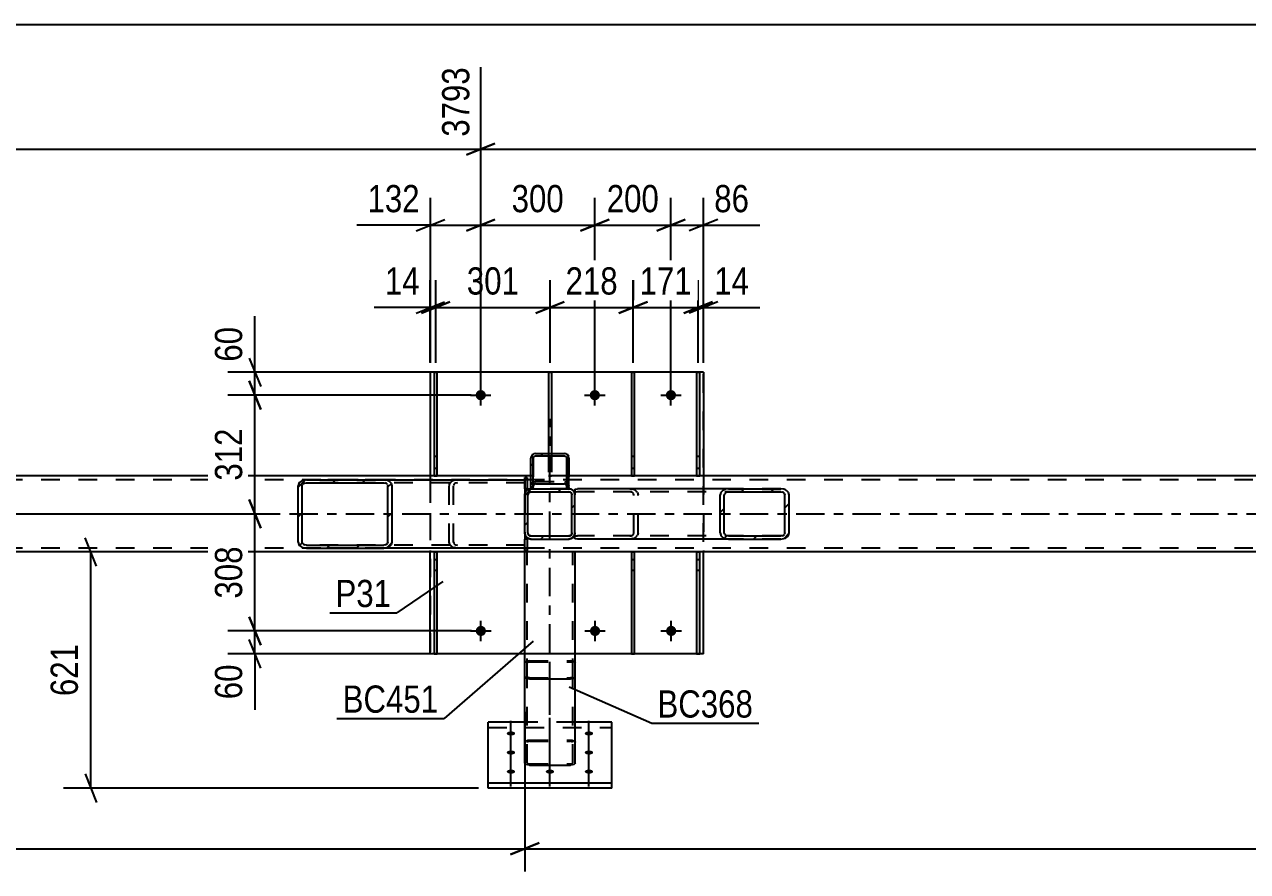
# Model space of a CAD drawing. Header units: millimetres. Extents: x -174 to 1015, y -641 to 200.
# Drawn here: x 5.5 to 134.1, y -293.2 to -204.1 of the extents above; entities that cross this region are included whole.
import ezdxf

# ---------------------------------------------------------------- set-up
doc = ezdxf.new("R2010")
doc.units = ezdxf.units.MM
doc.linetypes.add('DXK_LINE_DOT2', pattern=[3.9198, 1.9599, -1.9599])
doc.linetypes.add('DXK_LINE_DOT3', pattern=[5.9187, 2.979, -0.9799, 0.9799, -0.9799])
doc.styles.add('Arial Narrow', font='ARIALN.TTF', dxfattribs={"height": 0.2})

# ---------------------------------------------------------------- blocks, each defined once
blk = doc.blocks.new('Part-814735029-2628 - 2428')
at = {"color": 7, "linetype": 'DXK_LINE_DOT2'}
for p, q in [((58.15, -271.17), (58.11, -271.23)), ((58.11, -272.74), (58.11, -271.23)), ((58.25, -271.11), (58.15, -271.17)), ((58.41, -271.08), (58.25, -271.11)), ((58.35, -271.23), (58.37, -271.2)), ((58.35, -281.76), (58.35, -271.23)), ((58.37, -271.2), (58.42, -271.17)), ((58.59, -271.06), (58.41, -271.08)), ((58.42, -271.17), (58.5, -271.15)), ((58.5, -271.15), (58.59, -271.15)), ((58.59, -271.06), (62.91, -271.06)), ((58.59, -271.15), (62.91, -271.15)), ((63.09, -271.08), (62.91, -271.06)), ((62.91, -271.15), (63, -271.15)), ((63, -271.15), (63.08, -271.17)), ((63.08, -271.17), (63.13, -271.2)), ((63.25, -271.11), (63.09, -271.08)), ((63.13, -271.2), (63.15, -271.23)), ((63.15, -281.76), (63.15, -271.23)), ((63.35, -271.17), (63.25, -271.11)), ((63.39, -271.23), (63.35, -271.17)), ((63.39, -272.75), (63.39, -271.23)), ((58.11, -272.74), (58.11, -272.75)), ((58.11, -272.75), (58.11, -272.74)), ((58.11, -272.74), (58.15, -272.81)), ((58.15, -272.81), (58.25, -272.86)), ((58.25, -272.86), (58.41, -272.9)), ((58.37, -272.78), (58.35, -272.74)), ((58.42, -272.8), (58.37, -272.78)), ((58.41, -272.9), (58.59, -272.91)), ((58.5, -272.82), (58.42, -272.8)), ((58.59, -272.83), (58.5, -272.82)), ((58.59, -272.83), (62.91, -272.83)), ((58.59, -272.91), (62.91, -272.91)), ((63, -272.82), (62.91, -272.83)), ((62.91, -272.91), (63.09, -272.9)), ((63.08, -272.8), (63, -272.82)), ((63.08, -272.8), (63.09, -272.8)), ((63.09, -272.8), (63.13, -272.78)), ((63.09, -272.9), (63.25, -272.86)), ((63.13, -272.78), (63.15, -272.74)), ((63.25, -272.86), (63.35, -272.81)), ((63.35, -272.81), (63.39, -272.74)), ((58.11, -279.62), (58.15, -279.53)), ((58.15, -279.53), (58.25, -279.45)), ((58.25, -279.45), (58.41, -279.4)), ((58.37, -279.57), (58.35, -279.62)), ((58.42, -279.53), (58.37, -279.57)), ((58.41, -279.4), (58.59, -279.38)), ((58.5, -279.51), (58.42, -279.53)), ((58.59, -279.5), (58.5, -279.51)), ((58.59, -279.38), (62.91, -279.38)), ((58.59, -279.5), (62.91, -279.5)), ((62.91, -279.38), (63.09, -279.4)), ((63, -279.51), (62.91, -279.5)), ((63.08, -279.53), (63, -279.51)), ((63.08, -279.53), (63.09, -279.54)), ((63.09, -279.4), (63.25, -279.45)), ((63.09, -279.54), (63.13, -279.57)), ((63.15, -279.62), (63.13, -279.57)), ((63.25, -279.45), (63.35, -279.53)), ((63.35, -279.53), (63.39, -279.62)), ((58.35, -281.76), (58.37, -281.81)), ((58.37, -281.81), (58.42, -281.84)), ((58.42, -281.84), (58.5, -281.87)), ((58.5, -281.87), (58.59, -281.88)), ((58.59, -281.88), (62.91, -281.88)), ((62.91, -281.88), (63, -281.87)), ((63, -281.87), (63.08, -281.84)), ((63.08, -281.84), (63.13, -281.81)), ((63.13, -281.81), (63.15, -281.76))]:
    blk.add_line(p, q, dxfattribs=at)
at = {"color": 7, "linetype": 'DXK_LINE_DOT3'}
blk.add_line((60.75, -280.69), (60.75, -271.99), dxfattribs=at)
at = {"color": 2, "linetype": 'Continuous'}
for p, q in [((58.11, -281.76), (58.11, -272.75)), ((63.39, -281.76), (63.39, -272.75)), ((58.15, -281.85), (58.11, -281.76)), ((58.25, -281.93), (58.15, -281.85)), ((58.41, -281.98), (58.25, -281.93)), ((58.59, -282), (58.41, -281.98)), ((58.59, -282), (62.91, -282)), ((63.09, -281.98), (62.91, -282)), ((63.25, -281.93), (63.09, -281.98)), ((63.35, -281.85), (63.25, -281.93)), ((63.39, -281.76), (63.35, -281.85))]:
    blk.add_line(p, q, dxfattribs=at)
blk = doc.blocks.new('Part-814735029-2473 - 2428')
at = {"linetype": 'Continuous'}
h = blk.add_hatch(dxfattribs=at)
h.set_pattern_fill('', scale=0.7, style=0, pattern_type=0)
h.set_pattern_definition([(45, (62.9862, -258.1836), (-1.57154, 1.57154), [])])
h.paths.add_polyline_path([(62.74, -258.23), (62.99, -258.18), (63.19, -258.04), (63.33, -257.84), (63.38, -257.59), (63.38, -253.59), (63.33, -253.35), (63.19, -253.14), (62.99, -253), (62.74, -252.95), (58.74, -252.95), (58.5, -253), (58.29, -253.14), (58.15, -253.35), (58.1, -253.59), (58.1, -257.59), (58.15, -257.84), (58.29, -258.04), (58.5, -258.18), (58.74, -258.23)])
h.paths.add_polyline_path([(58.62, -257.89), (58.52, -257.82), (58.45, -257.71), (58.42, -257.59), (58.42, -253.59), (58.45, -253.47), (58.52, -253.37), (58.62, -253.3), (58.74, -253.27), (62.74, -253.27), (62.86, -253.3), (62.97, -253.37), (63.04, -253.47), (63.06, -253.59), (63.06, -257.59), (63.04, -257.71), (62.97, -257.82), (62.86, -257.89), (62.74, -257.91), (58.74, -257.91)])
at = {"color": 7, "linetype": 'DXK_LINE_DOT2'}
for p, q in [((58.5, -253), (58.74, -252.95)), ((58.74, -253.27), (58.62, -253.3)), ((62.74, -252.95), (58.74, -252.95)), ((58.74, -253.27), (62.74, -253.27)), ((62.74, -252.95), (62.99, -253)), ((62.86, -253.3), (62.74, -253.27)), ((58.1, -253.59), (58.15, -253.35)), ((58.1, -257.59), (58.1, -253.59)), ((58.45, -253.47), (58.42, -253.59)), ((58.42, -257.59), (58.42, -253.59)), ((63.06, -253.59), (63.04, -253.47)), ((63.06, -257.59), (63.06, -253.59)), ((63.33, -253.35), (63.38, -253.59)), ((63.38, -257.59), (63.38, -253.59)), ((58.15, -257.84), (58.1, -257.59)), ((58.42, -257.59), (58.45, -257.71)), ((58.74, -258.23), (58.5, -258.18)), ((58.62, -257.89), (58.74, -257.91)), ((58.74, -257.91), (62.74, -257.91)), ((58.74, -258.23), (62.74, -258.23)), ((62.74, -257.91), (62.86, -257.89)), ((62.99, -258.18), (62.74, -258.23)), ((63.04, -257.71), (63.06, -257.59)), ((63.38, -257.59), (63.33, -257.84))]:
    blk.add_line(p, q, dxfattribs=at)
at = {"color": 2, "linetype": 'Continuous'}
for p, q in [((58.74, -252.95), (58.5, -253)), ((58.62, -253.3), (58.74, -253.27)), ((58.74, -252.95), (62.74, -252.95)), ((58.74, -253.27), (62.74, -253.27)), ((62.99, -253), (62.74, -252.95)), ((62.74, -253.27), (62.86, -253.3)), ((58.15, -253.35), (58.1, -253.59)), ((58.1, -257.59), (58.1, -253.59)), ((58.42, -253.59), (58.45, -253.47)), ((58.42, -257.59), (58.42, -253.59)), ((63.04, -253.47), (63.06, -253.59)), ((63.06, -257.59), (63.06, -253.59)), ((63.38, -253.59), (63.33, -253.35)), ((63.38, -257.59), (63.38, -253.59)), ((58.1, -257.59), (58.15, -257.84)), ((58.45, -257.71), (58.42, -257.59)), ((58.5, -258.18), (58.74, -258.23)), ((58.74, -257.91), (58.62, -257.89)), ((58.74, -257.91), (62.74, -257.91)), ((58.74, -258.23), (62.74, -258.23)), ((62.86, -257.89), (62.74, -257.91)), ((62.74, -258.23), (62.99, -258.18)), ((63.06, -257.59), (63.04, -257.71)), ((63.33, -257.84), (63.38, -257.59))]:
    blk.add_line(p, q, dxfattribs=at)
at = {"color": 7, "linetype": 'DXK_LINE_DOT2'}
for centre, radius, start, end in [((58.74, -253.59), 0.64, 112.5, 157.5), ((58.74, -253.59), 0.32, 112.5, 157.5), ((62.74, -253.59), 0.32, 22.5, 67.5), ((62.74, -253.59), 0.64, 22.5, 67.5), ((58.74, -257.59), 0.64, 202.5, 247.5), ((58.74, -257.59), 0.32, 202.5, 247.5), ((62.74, -257.59), 0.32, 292.5, 337.5), ((62.74, -257.59), 0.64, 292.5, 337.5)]:
    blk.add_arc(centre, radius, start, end, dxfattribs=at)
at = {"color": 2, "linetype": 'Continuous'}
for centre, radius, start, end in [((58.74, -253.59), 0.64, 112.5, 157.5), ((58.74, -253.59), 0.32, 112.5, 157.5), ((62.74, -253.59), 0.32, 22.5, 67.5), ((62.74, -253.59), 0.64, 22.5, 67.5), ((58.74, -257.59), 0.64, 202.5, 247.5), ((58.74, -257.59), 0.32, 202.5, 247.5), ((62.74, -257.59), 0.32, 292.5, 337.5), ((62.74, -257.59), 0.64, 292.5, 337.5)]:
    blk.add_arc(centre, radius, start, end, dxfattribs=at)
blk = doc.blocks.new('Part-814735029-2652 - 2428')
at = {"color": 2, "linetype": 'Continuous'}
for p, q in [((76.17, -240.7), (76.17, -251.59)), ((76.49, -240.7), (76.17, -240.7)), ((76.49, -251.59), (76.49, -240.7)), ((76.17, -249.5), (76.49, -249.5))]:
    blk.add_line(p, q, dxfattribs=at)
at = {"color": 7, "linetype": 'DXK_LINE_DOT2'}
for p, q in [((76.17, -240.7), (76.49, -240.7)), ((76.17, -250.79), (76.49, -250.79)), ((76.49, -251.59), (76.17, -251.59)), ((76.17, -251.59), (76.49, -251.59))]:
    blk.add_line(p, q, dxfattribs=at)
blk = doc.blocks.new('Part-814735029-2477 - 2428')
at = {"linetype": 'Continuous'}
h = blk.add_hatch(dxfattribs=at)
h.set_pattern_fill('', scale=0.7, style=0, pattern_type=0)
h.set_pattern_definition([(45, (85.3513, -258.1836), (-1.57154, 1.57154), [])])
h.paths.add_polyline_path([(85.02, -258.23), (85.35, -258.18), (85.64, -258.04), (85.83, -257.84), (85.89, -257.59), (85.89, -253.59), (85.83, -253.35), (85.64, -253.14), (85.35, -253), (85.02, -252.95), (79.52, -252.95), (79.19, -253), (78.9, -253.14), (78.71, -253.35), (78.65, -253.59), (78.65, -257.59), (78.71, -257.84), (78.9, -258.04), (79.19, -258.18), (79.52, -258.23)])
h.paths.add_polyline_path([(79.36, -257.89), (79.21, -257.82), (79.12, -257.71), (79.08, -257.59), (79.08, -253.59), (79.12, -253.47), (79.21, -253.37), (79.36, -253.3), (79.52, -253.27), (85.02, -253.27), (85.18, -253.3), (85.33, -253.37), (85.42, -253.47), (85.45, -253.59), (85.45, -257.59), (85.42, -257.71), (85.33, -257.82), (85.18, -257.89), (85.02, -257.91), (79.52, -257.91)])
at = {"color": 2, "linetype": 'Continuous'}
for p, q in [((63.38, -252.99), (63.64, -252.95)), ((63.38, -252.99), (63.38, -253.59)), ((79.52, -252.95), (63.64, -252.95)), ((79.52, -252.95), (79.19, -253)), ((79.36, -253.3), (79.52, -253.27)), ((79.52, -252.95), (85.02, -252.95)), ((79.52, -253.27), (85.02, -253.27)), ((85.35, -253), (85.02, -252.95)), ((85.02, -253.27), (85.18, -253.3)), ((78.71, -253.35), (78.65, -253.59)), ((78.65, -257.59), (78.65, -253.59)), ((79.08, -253.59), (79.12, -253.47)), ((79.08, -257.59), (79.08, -253.59)), ((85.42, -253.47), (85.45, -253.59)), ((85.45, -257.59), (85.45, -253.59)), ((85.89, -253.59), (85.83, -253.35)), ((85.89, -257.59), (85.89, -253.59)), ((63.38, -258.18), (63.38, -257.59)), ((63.38, -258.2), (63.38, -258.18)), ((63.64, -258.23), (63.38, -258.2)), ((79.52, -258.23), (63.64, -258.23)), ((78.65, -257.59), (78.71, -257.84)), ((79.12, -257.71), (79.08, -257.59)), ((79.19, -258.18), (79.52, -258.23)), ((79.52, -257.91), (79.36, -257.89)), ((79.52, -257.91), (85.02, -257.91)), ((79.52, -258.23), (85.02, -258.23)), ((85.18, -257.89), (85.02, -257.91)), ((85.02, -258.23), (85.35, -258.18)), ((85.45, -257.59), (85.42, -257.71)), ((85.83, -257.84), (85.89, -257.59))]:
    blk.add_line(p, q, dxfattribs=at)
at = {"color": 7, "linetype": 'DXK_LINE_DOT2'}
for p, q in [((63.38, -252.99), (63.38, -253.34)), ((63.47, -253.3), (63.38, -253.34)), ((63.64, -253.27), (63.47, -253.3)), ((85.02, -253.27), (63.64, -253.27)), ((69.13, -252.95), (69.47, -253)), ((69.3, -253.3), (69.13, -253.27)), ((85.02, -252.95), (79.52, -252.95)), ((63.38, -258.04), (63.38, -253.59)), ((69.57, -253.59), (69.54, -253.47)), ((69.57, -257.59), (69.57, -253.59)), ((69.94, -253.35), (70.01, -253.59)), ((70.01, -257.59), (70.01, -253.59)), ((63.38, -257.84), (63.47, -257.89)), ((63.47, -257.89), (63.64, -257.91)), ((85.02, -257.91), (63.64, -257.91)), ((69.13, -257.91), (69.3, -257.89)), ((69.47, -258.18), (69.13, -258.23)), ((69.54, -257.71), (69.57, -257.59)), ((70.01, -257.59), (69.94, -257.84)), ((85.02, -258.23), (79.52, -258.23))]:
    blk.add_line(p, q, dxfattribs=at)
for centre, radius, start, end in [((69.2, -253.68), 0.401, 32.4105, 75.4453), ((69.26, -253.78), 0.802, 32.4105, 75.4453), ((69.2, -257.5), 0.401, 284.5547, 327.5895), ((69.26, -257.41), 0.802, 284.5547, 327.5895)]:
    blk.add_arc(centre, radius, start, end, dxfattribs=at)
at = {"color": 2, "linetype": 'Continuous'}
for centre, radius, start, end in [((79.39, -253.78), 0.802, 104.5547, 147.5895), ((79.46, -253.68), 0.401, 104.5547, 147.5895), ((85.08, -253.68), 0.401, 32.4105, 75.4453), ((85.15, -253.78), 0.802, 32.4105, 75.4453), ((79.39, -257.41), 0.802, 212.4105, 255.4453), ((79.46, -257.5), 0.401, 212.4105, 255.4453), ((85.08, -257.5), 0.401, 284.5547, 327.5895), ((85.15, -257.41), 0.802, 284.5547, 327.5895)]:
    blk.add_arc(centre, radius, start, end, dxfattribs=at)
blk = doc.blocks.new('Bolt-814735029-2481 - 2428')
at = {"linetype": 'Continuous'}
for points in [[(56.65, -278.9), (56.56, -278.89), (56.47, -278.88), (56.39, -278.86), (56.32, -278.83), (56.27, -278.79), (56.23, -278.75), (56.21, -278.7), (56.21, -278.66), (56.23, -278.61), (56.27, -278.57), (56.32, -278.54), (56.39, -278.51), (56.47, -278.48), (56.56, -278.47), (56.65, -278.47), (56.74, -278.47), (56.83, -278.48), (56.91, -278.51), (56.98, -278.54), (57.03, -278.57), (57.07, -278.61), (57.09, -278.66), (57.09, -278.7), (57.07, -278.75), (57.03, -278.79), (56.98, -278.83), (56.91, -278.86), (56.83, -278.88), (56.74, -278.89)], [(64.85, -278.9), (64.76, -278.89), (64.67, -278.88), (64.59, -278.86), (64.52, -278.83), (64.47, -278.79), (64.43, -278.75), (64.41, -278.7), (64.41, -278.66), (64.43, -278.61), (64.47, -278.57), (64.52, -278.54), (64.59, -278.51), (64.67, -278.48), (64.76, -278.47), (64.85, -278.47), (64.94, -278.47), (65.03, -278.48), (65.11, -278.51), (65.18, -278.54), (65.23, -278.57), (65.27, -278.61), (65.29, -278.66), (65.29, -278.7), (65.27, -278.75), (65.23, -278.79), (65.18, -278.83), (65.11, -278.86), (65.03, -278.88), (64.94, -278.89)], [(56.65, -280.9), (56.56, -280.9), (56.47, -280.89), (56.39, -280.86), (56.32, -280.83), (56.27, -280.8), (56.23, -280.76), (56.21, -280.71), (56.21, -280.67), (56.23, -280.62), (56.27, -280.58), (56.32, -280.54), (56.39, -280.51), (56.47, -280.49), (56.56, -280.48), (56.65, -280.47), (56.74, -280.48), (56.83, -280.49), (56.91, -280.51), (56.98, -280.54), (57.03, -280.58), (57.07, -280.62), (57.09, -280.67), (57.09, -280.71), (57.07, -280.76), (57.03, -280.8), (56.98, -280.83), (56.91, -280.86), (56.83, -280.89), (56.74, -280.9)], [(64.85, -280.9), (64.76, -280.9), (64.67, -280.89), (64.59, -280.86), (64.52, -280.83), (64.47, -280.8), (64.43, -280.76), (64.41, -280.71), (64.41, -280.67), (64.43, -280.62), (64.47, -280.58), (64.52, -280.54), (64.59, -280.51), (64.67, -280.49), (64.76, -280.48), (64.85, -280.47), (64.94, -280.48), (65.03, -280.49), (65.11, -280.51), (65.18, -280.54), (65.23, -280.58), (65.27, -280.62), (65.29, -280.67), (65.29, -280.71), (65.27, -280.76), (65.23, -280.8), (65.18, -280.83), (65.11, -280.86), (65.03, -280.89), (64.94, -280.9)], [(56.65, -282.91), (56.56, -282.91), (56.47, -282.89), (56.39, -282.87), (56.32, -282.84), (56.27, -282.8), (56.23, -282.76), (56.21, -282.72), (56.21, -282.67), (56.23, -282.63), (56.27, -282.59), (56.32, -282.55), (56.39, -282.52), (56.47, -282.5), (56.56, -282.49), (56.65, -282.48), (56.74, -282.49), (56.83, -282.5), (56.91, -282.52), (56.98, -282.55), (57.03, -282.59), (57.07, -282.63), (57.09, -282.67), (57.09, -282.72), (57.07, -282.76), (57.03, -282.8), (56.98, -282.84), (56.91, -282.87), (56.83, -282.89), (56.74, -282.91)], [(60.75, -282.91), (60.66, -282.91), (60.57, -282.89), (60.49, -282.87), (60.42, -282.84), (60.37, -282.8), (60.33, -282.76), (60.31, -282.72), (60.31, -282.67), (60.33, -282.63), (60.37, -282.59), (60.42, -282.55), (60.49, -282.52), (60.57, -282.5), (60.66, -282.49), (60.75, -282.48), (60.84, -282.49), (60.93, -282.5), (61.01, -282.52), (61.08, -282.55), (61.13, -282.59), (61.17, -282.63), (61.19, -282.67), (61.19, -282.72), (61.17, -282.76), (61.13, -282.8), (61.08, -282.84), (61.01, -282.87), (60.93, -282.89), (60.84, -282.91)], [(64.85, -282.91), (64.76, -282.91), (64.67, -282.89), (64.59, -282.87), (64.52, -282.84), (64.47, -282.8), (64.43, -282.76), (64.41, -282.72), (64.41, -282.67), (64.43, -282.63), (64.47, -282.59), (64.52, -282.55), (64.59, -282.52), (64.67, -282.5), (64.76, -282.49), (64.85, -282.48), (64.94, -282.49), (65.03, -282.5), (65.11, -282.52), (65.18, -282.55), (65.23, -282.59), (65.27, -282.63), (65.29, -282.67), (65.29, -282.72), (65.27, -282.76), (65.23, -282.8), (65.18, -282.84), (65.11, -282.87), (65.03, -282.89), (64.94, -282.91)]]:
    blk.add_hatch(color=1, dxfattribs=at).paths.add_polyline_path(points)
at = {"color": 1, "linetype": 'Continuous'}
for p, q in [((56.65, -280.25), (56.65, -277.36)), ((64.85, -280.25), (64.85, -277.36)), ((56.65, -282.26), (56.65, -279.36)), ((64.85, -282.26), (64.85, -279.36)), ((56.65, -284.27), (56.65, -281.37)), ((60.75, -284.27), (60.75, -281.37)), ((64.85, -284.27), (64.85, -281.37))]:
    blk.add_line(p, q, dxfattribs=at)
at = {"color": 1, "linetype": 'DXK_LINE_DOT2'}
blk.add_line((60.75, -280.25), (60.75, -277.36), dxfattribs=at)
blk = doc.blocks.new('Part-814735029-2482 - 2428')
at = {"color": 2, "linetype": 'Continuous'}
for p, q in [((58.1, -259.43), (58.1, -258.23)), ((58.34, -258.23), (58.1, -258.23)), ((58.34, -258.23), (58.34, -259.43)), ((58.34, -259.43), (58.1, -259.43))]:
    blk.add_line(p, q, dxfattribs=at)
blk = doc.blocks.new('Part-814735029-2483 - 2428')
at = {"color": 2, "linetype": 'Continuous'}
for p, q in [((58.1, -252.95), (58.1, -251.75)), ((58.1, -251.75), (58.34, -251.75)), ((58.34, -251.75), (58.34, -252.95)), ((58.34, -252.95), (58.1, -252.95))]:
    blk.add_line(p, q, dxfattribs=at)
blk = doc.blocks.new('Bolt-814735029-2488 - 2428')
at = {"linetype": 'Continuous'}
for points in [[(53.49, -267.36, -1), (53.49, -268.44, -1)], [(65.49, -267.36, -1), (65.49, -268.44, -1)], [(73.49, -267.36, -1), (73.49, -268.44, -1)]]:
    blk.add_hatch(color=1, dxfattribs=at).paths.add_polyline_path(points)
at = {"color": 1, "linetype": 'Continuous'}
for p, q in [((53.49, -268.98), (53.49, -266.82)), ((65.49, -268.98), (65.49, -266.82)), ((73.49, -268.98), (73.49, -266.82)), ((52.41, -267.9), (54.57, -267.9)), ((64.41, -267.9), (66.57, -267.9)), ((72.41, -267.9), (74.57, -267.9))]:
    blk.add_line(p, q, dxfattribs=at)
blk = doc.blocks.new('Bolt-814735029-2489 - 2428')
at = {"linetype": 'Continuous'}
for points in [[(53.47, -242.56, -1), (53.47, -243.64, -1)], [(65.47, -242.56, -1), (65.47, -243.64, -1)], [(73.47, -242.56, -1), (73.47, -243.64, -1)]]:
    blk.add_hatch(color=1, dxfattribs=at).paths.add_polyline_path(points)
at = {"color": 1, "linetype": 'Continuous'}
for p, q in [((53.47, -244.18), (53.47, -242.02)), ((65.47, -244.18), (65.47, -242.02)), ((73.47, -244.18), (73.47, -242.02)), ((52.39, -243.1), (54.55, -243.1)), ((64.39, -243.1), (66.55, -243.1)), ((72.39, -243.1), (74.55, -243.1))]:
    blk.add_line(p, q, dxfattribs=at)
blk = doc.blocks.new('Part-814735029-2657 - 2428')
at = {"color": 2, "linetype": 'Continuous'}
for p, q in [((48.58, -240.7), (48.58, -251.59)), ((48.9, -240.7), (48.58, -240.7)), ((48.9, -251.59), (48.9, -240.7)), ((48.58, -249.5), (48.9, -249.5))]:
    blk.add_line(p, q, dxfattribs=at)
at = {"color": 7, "linetype": 'DXK_LINE_DOT2'}
for p, q in [((48.58, -240.7), (48.9, -240.7)), ((48.58, -250.79), (48.9, -250.79)), ((48.9, -251.59), (48.58, -251.59)), ((48.58, -251.59), (48.9, -251.59))]:
    blk.add_line(p, q, dxfattribs=at)
blk = doc.blocks.new('Part-814735029-2647 - 2428')
at = {"color": 2, "linetype": 'Continuous'}
for p, q in [((69.33, -240.7), (69.33, -251.59)), ((69.65, -240.7), (69.33, -240.7)), ((69.65, -251.59), (69.65, -240.7)), ((69.33, -249.5), (69.65, -249.5))]:
    blk.add_line(p, q, dxfattribs=at)
at = {"color": 7, "linetype": 'DXK_LINE_DOT2'}
for p, q in [((69.33, -240.7), (69.65, -240.7)), ((69.33, -250.79), (69.65, -250.79)), ((69.65, -251.59), (69.33, -251.59)), ((69.33, -251.59), (69.65, -251.59))]:
    blk.add_line(p, q, dxfattribs=at)
blk = doc.blocks.new('Part-814735029-2530 - 2428')
at = {"linetype": 'Continuous'}
h = blk.add_hatch(dxfattribs=at)
h.set_pattern_fill('', scale=0.7, style=0, pattern_type=0)
h.set_pattern_definition([(45, (43.6125, -259.1436), (-1.57154, 1.57154), [])])
h.paths.add_polyline_path([(43.28, -259.19), (43.61, -259.14), (43.9, -259), (44.09, -258.8), (44.15, -258.55), (44.15, -252.63), (44.09, -252.39), (43.9, -252.18), (43.61, -252.04), (43.28, -251.99), (35.15, -251.99), (34.81, -252.04), (34.53, -252.18), (34.34, -252.39), (34.27, -252.63), (34.27, -258.55), (34.34, -258.8), (34.53, -259), (34.81, -259.14), (35.15, -259.19)])
h.paths.add_polyline_path([(34.98, -258.85), (34.84, -258.78), (34.74, -258.67), (34.71, -258.55), (34.71, -252.63), (34.74, -252.51), (34.84, -252.41), (34.98, -252.34), (35.15, -252.31), (43.28, -252.31), (43.44, -252.34), (43.59, -252.41), (43.68, -252.51), (43.72, -252.63), (43.72, -258.55), (43.68, -258.67), (43.59, -258.78), (43.44, -258.85), (43.28, -258.87), (35.15, -258.87)])
at = {"color": 2, "linetype": 'Continuous'}
for p, q in [((35.15, -251.99), (34.81, -252.04)), ((35.15, -251.99), (43.28, -251.99)), ((43.28, -251.99), (58.1, -251.99)), ((43.61, -252.04), (43.28, -251.99)), ((34.34, -252.39), (34.27, -252.63)), ((34.27, -258.55), (34.27, -252.63)), ((34.71, -252.63), (34.74, -252.51)), ((34.71, -258.55), (34.71, -252.63)), ((34.98, -252.34), (35.15, -252.31)), ((35.15, -252.31), (43.28, -252.31)), ((43.28, -252.31), (43.44, -252.34)), ((43.68, -252.51), (43.72, -252.63)), ((43.72, -258.55), (43.72, -252.63)), ((44.15, -252.63), (44.09, -252.39)), ((44.15, -258.55), (44.15, -252.63)), ((58.1, -252.95), (58.1, -253.59)), ((58.1, -257.59), (58.1, -258.23)), ((34.27, -258.55), (34.34, -258.8)), ((34.74, -258.67), (34.71, -258.55)), ((34.81, -259.14), (35.15, -259.19)), ((35.15, -258.87), (34.98, -258.85)), ((35.15, -258.87), (43.28, -258.87)), ((35.15, -259.19), (43.28, -259.19)), ((43.44, -258.85), (43.28, -258.87)), ((43.28, -259.19), (43.61, -259.14)), ((58.1, -259.19), (43.28, -259.19)), ((43.72, -258.55), (43.68, -258.67)), ((44.09, -258.8), (44.15, -258.55))]:
    blk.add_line(p, q, dxfattribs=at)
at = {"color": 7, "linetype": 'DXK_LINE_DOT2'}
for p, q in [((43.28, -251.99), (35.15, -251.99)), ((50.7, -252.04), (51.04, -251.99)), ((58.1, -251.99), (58.1, -252.95)), ((58.1, -252.31), (35.15, -252.31)), ((50.16, -252.63), (50.22, -252.39)), ((50.16, -258.55), (50.16, -252.63)), ((50.63, -252.51), (50.6, -252.63)), ((50.6, -258.55), (50.6, -252.63)), ((51.04, -252.31), (50.87, -252.34)), ((58.1, -253.59), (58.1, -257.59)), ((58.1, -258.55), (58.1, -258.23)), ((58.1, -258.87), (35.15, -258.87)), ((43.28, -259.19), (35.15, -259.19)), ((50.22, -258.8), (50.16, -258.55)), ((50.6, -258.55), (50.63, -258.67)), ((51.04, -259.19), (50.7, -259.14)), ((50.87, -258.85), (51.04, -258.87)), ((58.1, -259.19), (58.1, -258.55))]:
    blk.add_line(p, q, dxfattribs=at)
at = {"color": 2, "linetype": 'Continuous'}
for centre, radius, start, end in [((35.02, -252.82), 0.802, 104.5547, 147.5896), ((35.08, -252.72), 0.401, 104.5547, 147.5896), ((43.34, -252.72), 0.401, 32.4104, 75.4453), ((43.41, -252.82), 0.802, 32.4104, 75.4453), ((35.02, -258.37), 0.802, 212.4104, 255.4453), ((35.08, -258.46), 0.401, 212.4104, 255.4453), ((43.34, -258.46), 0.401, 284.5547, 327.5896), ((43.41, -258.37), 0.802, 284.5547, 327.5896)]:
    blk.add_arc(centre, radius, start, end, dxfattribs=at)
at = {"color": 7, "linetype": 'DXK_LINE_DOT2'}
for centre, radius, start, end in [((50.9, -252.82), 0.802, 104.5547, 147.5896), ((50.97, -252.72), 0.401, 104.5547, 147.5896), ((50.9, -258.37), 0.802, 212.4104, 255.4453), ((50.97, -258.46), 0.401, 212.4104, 255.4453)]:
    blk.add_arc(centre, radius, start, end, dxfattribs=at)
blk = doc.blocks.new('Part-814735029-2613 - 2428')
at = {"color": 7, "linetype": 'DXK_LINE_DOT3'}
blk.add_line((60.75, -281.99), (60.75, -245.59), dxfattribs=at)
at = {"color": 2, "linetype": 'Continuous'}
for p, q in [((58.11, -272.75), (58.11, -259.59)), ((63.39, -272.75), (63.39, -259.59)), ((58.15, -272.81), (58.11, -272.75)), ((58.25, -272.87), (58.15, -272.81)), ((58.41, -272.9), (58.25, -272.87)), ((58.59, -272.92), (58.41, -272.9)), ((58.59, -272.92), (62.91, -272.92)), ((63.09, -272.9), (62.91, -272.92)), ((63.25, -272.87), (63.09, -272.9)), ((63.35, -272.81), (63.25, -272.87)), ((63.39, -272.75), (63.35, -272.81))]:
    blk.add_line(p, q, dxfattribs=at)
at = {"color": 7, "linetype": 'DXK_LINE_DOT2'}
for p, q in [((63.39, -259.59), (58.11, -259.59)), ((58.35, -272.75), (58.35, -259.59)), ((63.15, -272.75), (63.15, -259.59)), ((58.11, -271.24), (58.15, -271.17)), ((58.15, -271.17), (58.25, -271.12)), ((58.25, -271.12), (58.41, -271.08)), ((58.37, -271.2), (58.35, -271.24)), ((58.42, -271.18), (58.37, -271.2)), ((58.41, -271.08), (58.59, -271.07)), ((58.5, -271.16), (58.42, -271.18)), ((58.59, -271.15), (58.5, -271.16)), ((58.59, -271.07), (62.91, -271.07)), ((58.59, -271.15), (62.91, -271.15)), ((62.91, -271.07), (63.09, -271.08)), ((63, -271.16), (62.91, -271.15)), ((63.08, -271.18), (63, -271.16)), ((63.08, -271.18), (63.09, -271.18)), ((63.09, -271.08), (63.25, -271.12)), ((63.09, -271.18), (63.13, -271.2)), ((63.15, -271.24), (63.13, -271.2)), ((63.25, -271.12), (63.35, -271.17)), ((63.35, -271.17), (63.39, -271.24)), ((58.35, -272.75), (58.37, -272.78)), ((58.37, -272.78), (58.42, -272.81)), ((58.42, -272.81), (58.5, -272.83)), ((58.5, -272.83), (58.59, -272.83)), ((58.59, -272.83), (62.91, -272.83)), ((62.91, -272.83), (63, -272.83)), ((63, -272.83), (63.08, -272.81)), ((63.08, -272.81), (63.13, -272.78)), ((63.13, -272.78), (63.15, -272.75))]:
    blk.add_line(p, q, dxfattribs=at)
blk = doc.blocks.new('Part-814735029-2667 - 2428')
at = {"color": 2, "linetype": 'Continuous'}
for p, q in [((76.17, -259.59), (76.17, -270.3)), ((76.49, -270.3), (76.49, -259.59)), ((76.17, -261.5), (76.49, -261.5)), ((76.17, -270.3), (76.49, -270.3))]:
    blk.add_line(p, q, dxfattribs=at)
at = {"color": 7, "linetype": 'DXK_LINE_DOT2'}
for p, q in [((76.49, -259.59), (76.17, -259.59)), ((76.17, -259.59), (76.49, -259.59)), ((76.17, -260.39), (76.49, -260.39)), ((76.17, -270.3), (76.49, -270.3))]:
    blk.add_line(p, q, dxfattribs=at)
blk = doc.blocks.new('Part-814735029-2554 - 2428')
at = {"color": 2, "linetype": 'Continuous'}
for p, q in [((48.17, -240.7), (48.17, -251.59)), ((48.58, -240.7), (48.17, -240.7)), ((60.6, -240.7), (48.9, -240.7)), ((69.33, -240.7), (60.92, -240.7)), ((76.17, -240.7), (69.65, -240.7)), ((76.89, -240.7), (76.49, -240.7)), ((76.89, -240.7), (76.89, -240.7)), ((76.89, -240.7), (76.89, -251.59)), ((48.17, -270.3), (48.17, -259.59)), ((76.89, -270.3), (76.89, -259.59)), ((48.58, -270.3), (48.17, -270.3)), ((58.11, -270.3), (48.9, -270.3)), ((69.33, -270.3), (63.39, -270.3)), ((76.17, -270.3), (69.65, -270.3)), ((76.89, -270.3), (76.49, -270.3)), ((76.89, -270.3), (76.89, -270.3))]:
    blk.add_line(p, q, dxfattribs=at)
at = {"color": 7, "linetype": 'DXK_LINE_DOT2'}
for p, q in [((48.17, -240.7), (48.17, -270.3)), ((48.9, -240.7), (48.58, -240.7)), ((60.92, -240.7), (60.6, -240.7)), ((69.65, -240.7), (69.33, -240.7)), ((76.49, -240.7), (76.17, -240.7)), ((76.89, -270.3), (76.89, -240.7)), ((76.89, -240.7), (76.89, -240.7)), ((48.17, -251.59), (48.17, -259.59)), ((76.89, -251.59), (76.89, -259.59)), ((48.9, -270.3), (48.58, -270.3)), ((63.39, -270.3), (58.11, -270.3)), ((69.65, -270.3), (69.33, -270.3)), ((76.49, -270.3), (76.17, -270.3)), ((76.89, -270.3), (76.89, -270.3))]:
    blk.add_line(p, q, dxfattribs=at)
blk = doc.blocks.new('Part-814735029-2632 - 2428')
at = {"color": 2, "linetype": 'Continuous'}
for p, q in [((58.11, -277.51), (54.25, -277.51)), ((54.25, -284.43), (54.25, -277.51)), ((67.25, -277.51), (63.39, -277.51)), ((67.25, -284.43), (67.25, -277.51)), ((54.25, -283.87), (67.25, -283.87)), ((67.25, -284.43), (54.25, -284.43))]:
    blk.add_line(p, q, dxfattribs=at)
at = {"color": 7, "linetype": 'DXK_LINE_DOT2'}
for p, q in [((63.39, -277.51), (58.11, -277.51)), ((54.25, -278.06), (67.25, -278.06))]:
    blk.add_line(p, q, dxfattribs=at)
blk = doc.blocks.new('Part-814735029-2662 - 2428')
at = {"color": 2, "linetype": 'Continuous'}
for p, q in [((69.33, -259.59), (69.33, -270.3)), ((69.65, -270.3), (69.65, -259.59)), ((69.33, -261.5), (69.65, -261.5)), ((69.33, -270.3), (69.65, -270.3))]:
    blk.add_line(p, q, dxfattribs=at)
at = {"color": 7, "linetype": 'DXK_LINE_DOT2'}
for p, q in [((69.65, -259.59), (69.33, -259.59)), ((69.33, -259.59), (69.65, -259.59)), ((69.33, -260.39), (69.65, -260.39)), ((69.33, -270.3), (69.65, -270.3))]:
    blk.add_line(p, q, dxfattribs=at)
blk = doc.blocks.new('Part-814735029-2672 - 2428')
at = {"color": 2, "linetype": 'Continuous'}
for p, q in [((48.58, -259.59), (48.58, -270.3)), ((48.9, -270.3), (48.9, -259.59)), ((48.58, -261.5), (48.9, -261.5)), ((48.58, -270.3), (48.9, -270.3))]:
    blk.add_line(p, q, dxfattribs=at)
at = {"color": 7, "linetype": 'DXK_LINE_DOT2'}
for p, q in [((48.9, -259.59), (48.58, -259.59)), ((48.58, -259.59), (48.9, -259.59)), ((48.58, -260.39), (48.9, -260.39)), ((48.58, -270.3), (48.9, -270.3))]:
    blk.add_line(p, q, dxfattribs=at)
blk = doc.blocks.new('Part-814735029-2742 - 2428')
at = {"color": 2, "linetype": 'Continuous'}
for p, q in [((58.75, -251.59), (-67.26, -251.59)), ((298.74, -251.59), (62.75, -251.59)), ((863.74, -259.59), (-67.26, -259.59))]:
    blk.add_line(p, q, dxfattribs=at)
at = {"color": 7, "linetype": 'DXK_LINE_DOT2'}
for p, q in [((863.74, -251.99), (-67.26, -251.99)), ((62.75, -251.59), (58.75, -251.59)), ((863.74, -259.19), (-67.26, -259.19))]:
    blk.add_line(p, q, dxfattribs=at)
at = {"color": 7, "linetype": 'DXK_LINE_DOT3'}
blk.add_line((-67.26, -255.59), (863.74, -255.59), dxfattribs=at)
blk = doc.blocks.new('Part-814735029-2750 - 2428')
at = {"color": 2, "linetype": 'Continuous'}
for p, q in [((60.6, -240.7), (60.6, -249.25)), ((60.6, -240.7), (60.92, -240.7)), ((60.92, -240.7), (60.92, -249.25))]:
    blk.add_line(p, q, dxfattribs=at)
at = {"color": 7, "linetype": 'DXK_LINE_DOT2'}
for p, q in [((60.6, -240.7), (60.92, -240.7)), ((60.6, -249.25), (60.6, -251.59)), ((60.92, -249.25), (60.92, -251.59)), ((60.6, -249.5), (60.92, -249.5)), ((60.6, -250.79), (60.92, -250.79)), ((60.92, -251.59), (60.6, -251.59)), ((60.6, -251.59), (60.92, -251.59))]:
    blk.add_line(p, q, dxfattribs=at)
blk = doc.blocks.new('Part-814735029-8057 - 2428')
at = {"linetype": 'Continuous'}
h = blk.add_hatch(dxfattribs=at)
h.set_pattern_fill('', scale=0.7, style=0, pattern_type=0)
h.set_pattern_definition([(45, (62.7507, -252.8196), (-1.5715, 1.5715), [])])
h.paths.add_polyline_path([(62.72, -252.95), (62.75, -252.82), (62.75, -249.73), (62.71, -249.55), (62.61, -249.39), (62.45, -249.28), (62.27, -249.25), (59.23, -249.25), (59.05, -249.28), (58.89, -249.39), (58.79, -249.55), (58.75, -249.73), (58.75, -252.82), (58.78, -252.95), (59.03, -252.95), (59.01, -252.91), (58.99, -252.82), (58.99, -249.73), (59.01, -249.64), (59.06, -249.56), (59.14, -249.51), (59.23, -249.49), (62.27, -249.49), (62.36, -249.51), (62.44, -249.56), (62.49, -249.64), (62.51, -249.73), (62.51, -252.82), (62.49, -252.91), (62.47, -252.95)])
at = {"color": 2, "linetype": 'Continuous'}
for p, q in [((59.23, -249.25), (59.05, -249.28)), ((59.23, -249.25), (62.27, -249.25)), ((62.45, -249.28), (62.27, -249.25)), ((58.79, -249.55), (58.75, -249.73)), ((58.75, -252.82), (58.75, -249.73)), ((58.99, -249.73), (59.01, -249.64)), ((58.99, -252.82), (58.99, -249.73)), ((59.01, -249.64), (59.06, -249.56)), ((59.06, -249.56), (59.14, -249.51)), ((59.14, -249.51), (59.23, -249.49)), ((59.23, -249.49), (62.27, -249.49)), ((62.27, -249.49), (62.36, -249.51)), ((62.36, -249.51), (62.44, -249.56)), ((62.44, -249.56), (62.49, -249.64)), ((62.49, -249.64), (62.51, -249.73)), ((62.51, -252.82), (62.51, -249.73)), ((62.75, -249.73), (62.71, -249.55)), ((62.75, -252.82), (62.75, -249.73)), ((58.75, -252.82), (58.75, -252.95)), ((58.78, -252.95), (58.75, -252.82)), ((59.03, -252.95), (58.78, -252.95)), ((59.01, -252.56), (58.99, -252.66)), ((59.01, -252.91), (58.99, -252.82)), ((59.06, -252.48), (59.01, -252.56)), ((59.03, -252.95), (59.01, -252.91)), ((59.14, -252.43), (59.06, -252.48)), ((59.23, -252.41), (59.14, -252.43)), ((59.23, -252.41), (62.27, -252.41)), ((62.36, -252.43), (62.27, -252.41)), ((62.44, -252.48), (62.36, -252.43)), ((62.49, -252.56), (62.44, -252.48)), ((62.49, -252.91), (62.47, -252.95)), ((62.47, -252.95), (62.72, -252.95)), ((62.51, -252.66), (62.49, -252.56)), ((62.51, -252.82), (62.49, -252.91)), ((62.72, -252.95), (62.75, -252.82)), ((62.75, -252.95), (62.74, -252.95)), ((62.75, -252.82), (62.75, -252.95))]:
    blk.add_line(p, q, dxfattribs=at)
at = {"color": 7, "linetype": 'DXK_LINE_DOT2'}
for p, q in [((58.75, -252.66), (58.75, -249.73)), ((58.99, -249.73), (58.99, -252.95)), ((62.51, -249.73), (62.51, -252.95)), ((62.75, -249.73), (62.75, -252.82)), ((58.75, -252.66), (58.79, -252.47)), ((58.75, -252.66), (58.75, -252.82)), ((59.03, -252.95), (58.75, -252.95)), ((59.05, -252.21), (59.23, -252.17)), ((59.23, -252.17), (62.27, -252.17)), ((62.27, -252.17), (62.45, -252.21)), ((62.74, -252.95), (62.47, -252.95)), ((62.71, -252.47), (62.75, -252.66))]:
    blk.add_line(p, q, dxfattribs=at)
at = {"color": 2, "linetype": 'Continuous'}
for centre, start, end in [((59.24, -249.73), 112.9243, 157.9199), ((62.27, -249.73), 22.0801, 67.0757)]:
    blk.add_arc(centre, 0.484, start, end, dxfattribs=at)
at = {"color": 7, "linetype": 'DXK_LINE_DOT2'}
for centre, start, end in [((59.24, -252.65), 112.9243, 157.9199), ((62.27, -252.65), 22.0801, 67.0757)]:
    blk.add_arc(centre, 0.484, start, end, dxfattribs=at)
blk = doc.blocks.new('StraightDimension-814735029-21260 - 2428')
at = {"color": 7, "linetype": 'Continuous'}
blk.add_line((-81.16, -204.11), (864.74, -204.11), dxfattribs=at)
blk = doc.blocks.new('StraightDimension-814735029-21176 - 2428')
at = {"color": 7, "linetype": 'Continuous'}
for p, q in [((73.47, -242.1), (73.47, -222.36)), ((76.89, -239.7), (76.89, -222.36)), ((71.97, -225.81), (74.97, -224.61)), ((78.39, -224.61), (75.39, -225.81)), ((73.47, -225.21), (76.89, -225.21)), ((76.89, -225.21), (82.8, -225.21)), ((76.89, -225.21), (82.8, -225.21))]:
    blk.add_line(p, q, dxfattribs=at)
at = {"color": 0}
blk.add_wipeout([(82.28, -224.46), (82.28, -220.26), (77.42, -220.26), (77.42, -224.46)], dxfattribs=at)
at = {"color": 3, "style": 'Arial Narrow'}
blk.add_text('86', height=2.863, dxfattribs=at).set_placement((78.02, -223.86))
blk = doc.blocks.new('StraightDimension-814735029-21229 - 2428')
at = {"color": 7, "linetype": 'Continuous'}
for p, q in [((48.74, -239.7), (48.74, -231.02)), ((60.76, -239.7), (60.76, -231.02)), ((47.24, -234.47), (50.24, -233.27)), ((48.74, -233.87), (60.76, -233.87)), ((62.26, -233.27), (59.26, -234.47))]:
    blk.add_line(p, q, dxfattribs=at)
at = {"color": 0}
blk.add_wipeout([(58.09, -233.12), (58.09, -228.92), (51.41, -228.92), (51.41, -233.12)], dxfattribs=at)
at = {"color": 3, "style": 'Arial Narrow'}
blk.add_text('301', height=2.863, dxfattribs=at).set_placement((52.01, -232.52))
blk = doc.blocks.new('StraightDimension-814735029-21230 - 2428')
at = {"color": 7, "linetype": 'Continuous'}
for p, q in [((48.17, -239.65), (48.17, -231.02)), ((48.74, -239.7), (48.74, -231.02)), ((48.17, -233.87), (42.27, -233.87)), ((48.17, -233.87), (42.27, -233.87)), ((46.67, -234.47), (49.67, -233.27)), ((50.24, -233.27), (47.24, -234.47)), ((48.17, -233.87), (48.74, -233.87))]:
    blk.add_line(p, q, dxfattribs=at)
at = {"color": 0}
blk.add_wipeout([(47.65, -233.12), (47.65, -228.92), (42.79, -228.92), (42.79, -233.12)], dxfattribs=at)
at = {"color": 3, "style": 'Arial Narrow'}
blk.add_text('14', height=2.863, dxfattribs=at).set_placement((43.39, -232.52))
blk = doc.blocks.new('StraightDimension-814735029-21179 - 2428')
at = {"color": 7, "linetype": 'Continuous'}
for p, q in [((48.18, -239.7), (48.18, -222.36)), ((53.47, -242.1), (53.47, -222.36)), ((46.68, -225.81), (49.68, -224.61)), ((54.97, -224.61), (51.97, -225.81)), ((48.18, -225.21), (40.44, -225.21)), ((48.18, -225.21), (40.44, -225.21)), ((48.18, -225.21), (53.47, -225.21))]:
    blk.add_line(p, q, dxfattribs=at)
at = {"color": 0}
blk.add_wipeout([(47.65, -224.46), (47.65, -220.26), (40.97, -220.26), (40.97, -224.46)], dxfattribs=at)
at = {"color": 3, "style": 'Arial Narrow'}
blk.add_text('132', height=2.863, dxfattribs=at).set_placement((41.57, -223.86))
blk = doc.blocks.new('StraightDimension-814735029-2893 - 2428')
at = {"color": 7, "linetype": 'Continuous'}
for p, q in [((58.11, -276.39), (58.11, -293.2)), ((56.61, -291.4), (59.61, -290.2)), ((-80.16, -290.8), (58.11, -290.8))]:
    blk.add_line(p, q, dxfattribs=at)
blk = doc.blocks.new('StraightDimension-814735029-2884 - 2428')
at = {"color": 7, "linetype": 'Continuous'}
for p, q in [((58.11, -276.39), (58.11, -293.2)), ((59.61, -290.2), (56.61, -291.4)), ((58.11, -290.8), (298.1, -290.8))]:
    blk.add_line(p, q, dxfattribs=at)
blk = doc.blocks.new('StraightDimension-814735029-2943 - 2428')
at = {"color": 7, "linetype": 'Continuous'}
for p, q in [((53.47, -242.1), (53.47, -208.61)), ((-80.16, -217.22), (53.47, -217.22)), ((51.97, -217.82), (54.97, -216.62))]:
    blk.add_line(p, q, dxfattribs=at)
at = {"color": 0, "linetype": 'Continuous'}
blk.add_wipeout([(52.87, -208.01), (48.67, -208.01), (48.67, -216.52), (52.87, -216.52)], dxfattribs=at)
at = {"color": 3, "linetype": 'Continuous', "style": 'Arial Narrow'}
blk.add_text('3793', height=2.863, rotation=90.0002, dxfattribs=at).set_placement((52.27, -215.92))
blk = doc.blocks.new('StraightDimension-814735029-2956 - 2428')
at = {"color": 7, "linetype": 'Continuous'}
for p, q in [((53.47, -242.1), (53.47, -208.61)), ((54.97, -216.62), (51.97, -217.82)), ((53.47, -217.22), (863.74, -217.22))]:
    blk.add_line(p, q, dxfattribs=at)
blk = doc.blocks.new('StraightDimension-814735029-2970 - 2428')
at = {"color": 7, "linetype": 'Continuous'}
for p, q in [((13.07, -261.09), (11.87, -258.09)), ((78.07, -259.59), (9.62, -259.59)), ((12.47, -284.43), (12.47, -259.59)), ((11.87, -282.93), (13.07, -285.93)), ((53.25, -284.43), (9.62, -284.43))]:
    blk.add_line(p, q, dxfattribs=at)
at = {"color": 0}
blk.add_wipeout([(11.72, -268.67), (7.52, -268.67), (7.52, -275.35), (11.72, -275.35)], dxfattribs=at)
at = {"color": 3, "style": 'Arial Narrow'}
blk.add_text('621', height=2.863, rotation=90.0002, dxfattribs=at).set_placement((11.12, -274.75))
blk = doc.blocks.new('StraightDimension-814735029-2975 - 2428')
at = {"color": 7, "linetype": 'Continuous'}
for p, q in [((29.14, -266.4), (30.34, -269.4)), ((52.49, -267.9), (26.89, -267.9)), ((29.74, -270.3), (29.74, -267.9)), ((30.34, -271.8), (29.14, -268.8)), ((75.89, -270.3), (26.89, -270.3)), ((29.74, -270.3), (29.74, -276.21)), ((29.74, -270.3), (29.74, -276.21))]:
    blk.add_line(p, q, dxfattribs=at)
at = {"color": 0}
blk.add_wipeout([(28.99, -270.83), (24.79, -270.83), (24.79, -275.68), (28.99, -275.68)], dxfattribs=at)
at = {"color": 3, "style": 'Arial Narrow'}
blk.add_text('60', height=2.863, rotation=90.0002, dxfattribs=at).set_placement((28.39, -275.08))
blk = doc.blocks.new('StraightDimension-814735029-2986 - 2428')
at = {"color": 7, "linetype": 'Continuous'}
for p, q in [((29.14, -254.09), (30.34, -257.09)), ((-50.96, -255.59), (32.14, -255.59)), ((29.74, -267.9), (29.74, -255.59)), ((30.34, -269.4), (29.14, -266.4)), ((52.49, -267.9), (26.89, -267.9))]:
    blk.add_line(p, q, dxfattribs=at)
at = {"color": 0}
blk.add_wipeout([(28.99, -258.41), (24.79, -258.41), (24.79, -265.09), (28.99, -265.09)], dxfattribs=at)
at = {"color": 3, "style": 'Arial Narrow'}
blk.add_text('308', height=2.863, rotation=90.0002, dxfattribs=at).set_placement((28.39, -264.49))
blk = doc.blocks.new('StraightDimension-814735029-3004 - 2428')
at = {"color": 7, "linetype": 'Continuous'}
for p, q in [((29.14, -241.6), (30.34, -244.6)), ((52.47, -243.1), (26.89, -243.1)), ((29.74, -255.59), (29.74, -243.1)), ((30.34, -257.09), (29.14, -254.09)), ((-50.96, -255.59), (32.14, -255.59))]:
    blk.add_line(p, q, dxfattribs=at)
at = {"color": 0}
blk.add_wipeout([(28.99, -246.01), (24.79, -246.01), (24.79, -252.69), (28.99, -252.69)], dxfattribs=at)
at = {"color": 3, "style": 'Arial Narrow'}
blk.add_text('312', height=2.863, rotation=90.0002, dxfattribs=at).set_placement((28.39, -252.09))
blk = doc.blocks.new('StraightDimension-814735029-3022 - 2428')
at = {"color": 7, "linetype": 'Continuous'}
for p, q in [((29.74, -240.7), (29.74, -234.8)), ((29.74, -240.7), (29.74, -234.8)), ((29.14, -239.2), (30.34, -242.2)), ((75.33, -240.7), (26.89, -240.7)), ((30.34, -244.6), (29.14, -241.6)), ((29.74, -243.1), (29.74, -240.7)), ((52.47, -243.1), (26.89, -243.1))]:
    blk.add_line(p, q, dxfattribs=at)
at = {"color": 0}
blk.add_wipeout([(28.99, -235.32), (24.79, -235.32), (24.79, -240.18), (28.99, -240.18)], dxfattribs=at)
at = {"color": 3, "style": 'Arial Narrow'}
blk.add_text('60', height=2.863, rotation=90.0002, dxfattribs=at).set_placement((28.39, -239.58))
blk = doc.blocks.new('StraightDimension-814735029-21177 - 2428')
at = {"color": 7, "linetype": 'Continuous'}
for p, q in [((65.47, -242.1), (65.47, -222.36)), ((73.47, -242.1), (73.47, -222.36)), ((63.97, -225.81), (66.97, -224.61)), ((74.97, -224.61), (71.97, -225.81)), ((65.47, -225.21), (73.47, -225.21))]:
    blk.add_line(p, q, dxfattribs=at)
at = {"color": 0}
blk.add_wipeout([(72.81, -224.46), (72.81, -220.26), (66.12, -220.26), (66.12, -224.46)], dxfattribs=at)
at = {"color": 3, "style": 'Arial Narrow'}
blk.add_text('200', height=2.863, dxfattribs=at).set_placement((66.72, -223.86))
blk = doc.blocks.new('StraightDimension-814735029-21178 - 2428')
at = {"color": 7, "linetype": 'Continuous'}
for p, q in [((53.47, -242.1), (53.47, -222.36)), ((65.47, -242.1), (65.47, -222.36)), ((51.97, -225.81), (54.97, -224.61)), ((66.97, -224.61), (63.97, -225.81)), ((53.47, -225.21), (65.47, -225.21))]:
    blk.add_line(p, q, dxfattribs=at)
at = {"color": 0}
blk.add_wipeout([(62.81, -224.46), (62.81, -220.26), (56.12, -220.26), (56.12, -224.46)], dxfattribs=at)
at = {"color": 3, "style": 'Arial Narrow'}
blk.add_text('300', height=2.863, dxfattribs=at).set_placement((56.72, -223.86))
blk = doc.blocks.new('StraightDimension-814735029-21226 - 2428')
at = {"color": 7, "linetype": 'Continuous'}
for p, q in [((76.33, -239.7), (76.33, -231.02)), ((76.89, -239.69), (76.89, -231.02)), ((74.83, -234.47), (77.83, -233.27)), ((78.39, -233.27), (75.39, -234.47)), ((76.33, -233.87), (76.89, -233.87)), ((76.89, -233.87), (82.8, -233.87)), ((76.89, -233.87), (82.8, -233.87))]:
    blk.add_line(p, q, dxfattribs=at)
at = {"color": 0}
blk.add_wipeout([(82.28, -233.12), (82.28, -228.92), (77.42, -228.92), (77.42, -233.12)], dxfattribs=at)
at = {"color": 3, "style": 'Arial Narrow'}
blk.add_text('14', height=2.863, dxfattribs=at).set_placement((78.02, -232.52))
blk = doc.blocks.new('StraightDimension-814735029-21227 - 2428')
at = {"color": 7, "linetype": 'Continuous'}
for p, q in [((69.49, -239.7), (69.49, -231.02)), ((76.33, -239.7), (76.33, -231.02)), ((67.99, -234.47), (70.99, -233.27)), ((69.49, -233.87), (76.33, -233.87)), ((77.83, -233.27), (74.83, -234.47))]:
    blk.add_line(p, q, dxfattribs=at)
at = {"color": 0}
blk.add_wipeout([(76.26, -233.12), (76.26, -228.92), (69.57, -228.92), (69.57, -233.12)], dxfattribs=at)
at = {"color": 3, "style": 'Arial Narrow'}
blk.add_text('171', height=2.863, dxfattribs=at).set_placement((70.17, -232.52))
blk = doc.blocks.new('StraightDimension-814735029-21228 - 2428')
at = {"color": 7, "linetype": 'Continuous'}
for p, q in [((60.76, -239.7), (60.76, -231.02)), ((69.49, -239.7), (69.49, -231.02)), ((59.26, -234.47), (62.26, -233.27)), ((60.76, -233.87), (69.49, -233.87)), ((70.99, -233.27), (67.99, -234.47))]:
    blk.add_line(p, q, dxfattribs=at)
at = {"color": 0}
blk.add_wipeout([(68.47, -233.12), (68.47, -228.92), (61.79, -228.92), (61.79, -233.12)], dxfattribs=at)
at = {"color": 3, "style": 'Arial Narrow'}
blk.add_text('218', height=2.863, dxfattribs=at).set_placement((62.39, -232.52))
blk = doc.blocks.new('Mark-814735029-2624 - 2428')
at = {"color": 0}
blk.add_wipeout([(82.1, -277.01), (82.1, -274.01), (72.05, -274.01), (72.05, -277.01)], dxfattribs=at)
blk.add_wipeout([(82.1, -277.01), (82.1, -274.01), (72.05, -274.01), (72.05, -277.01)], dxfattribs=at)
at = {"color": 30, "linetype": 'Continuous'}
for p, q in [((62.77, -273.78), (71.45, -277.61)), ((71.45, -277.61), (82.7, -277.61))]:
    blk.add_line(p, q, dxfattribs=at)
at = {"color": 3, "style": 'Arial Narrow'}
blk.add_text('BC368', height=2.863, dxfattribs=at).set_placement((72.05, -277.01))
blk = doc.blocks.new('Mark-814735029-2609 - 2428')
at = {"color": 0}
blk.add_wipeout([(49.01, -276.5), (49.01, -273.5), (38.96, -273.5), (38.96, -276.5)], dxfattribs=at)
blk.add_wipeout([(49.01, -276.5), (49.01, -273.5), (38.96, -273.5), (38.96, -276.5)], dxfattribs=at)
at = {"color": 30, "linetype": 'Continuous'}
for p in [(58.99, -268.99), (38.36, -277.1)]:
    blk.add_line(p, (49.61, -277.1), dxfattribs=at)
at = {"color": 3, "style": 'Arial Narrow'}
blk.add_text('BC451', height=2.863, dxfattribs=at).set_placement((38.96, -276.5))
blk = doc.blocks.new('Mark-814735029-2550 - 2428')
at = {"color": 0}
blk.add_wipeout([(44.05, -265.39), (44.05, -262.39), (38.2, -262.39), (38.2, -265.39)], dxfattribs=at)
blk.add_wipeout([(44.05, -265.39), (44.05, -262.39), (38.2, -262.39), (38.2, -265.39)], dxfattribs=at)
at = {"color": 30, "linetype": 'Continuous'}
for p in [(49.49, -262.69), (37.6, -265.99)]:
    blk.add_line(p, (44.65, -265.99), dxfattribs=at)
at = {"color": 3, "style": 'Arial Narrow'}
blk.add_text('P31', height=2.863, dxfattribs=at).set_placement((38.2, -265.39))

msp = doc.modelspace()

# ---------------------------------------------------------------- block references
for name in ['Part-814735029-2554 - 2428', 'Part-814735029-2657 - 2428', 'Part-814735029-2750 - 2428', 'Part-814735029-2647 - 2428', 'Part-814735029-2652 - 2428', 'Bolt-814735029-2489 - 2428', 'Part-814735029-2613 - 2428', 'Part-814735029-8057 - 2428', 'Part-814735029-2742 - 2428', 'Part-814735029-2530 - 2428', 'Part-814735029-2483 - 2428', 'Part-814735029-2473 - 2428', 'Part-814735029-2477 - 2428', 'Part-814735029-2482 - 2428', 'Part-814735029-2672 - 2428', 'Part-814735029-2662 - 2428', 'Part-814735029-2667 - 2428', 'Bolt-814735029-2488 - 2428', 'Part-814735029-2628 - 2428', 'Part-814735029-2632 - 2428', 'Bolt-814735029-2481 - 2428']:
    msp.add_blockref(name, (0, 0))

# ---------------------------------------------------------------- next in the draw order: block references
for name in ['StraightDimension-814735029-21260 - 2428', 'StraightDimension-814735029-2893 - 2428']:
    msp.add_blockref(name, (0, 0))

# ---------------------------------------------------------------- next in the draw order: block references
for name in ['StraightDimension-814735029-21176 - 2428', 'StraightDimension-814735029-21229 - 2428', 'StraightDimension-814735029-2884 - 2428']:
    msp.add_blockref(name, (0, 0))

# ---------------------------------------------------------------- next in the draw order: block references
for name in ['StraightDimension-814735029-21230 - 2428', 'StraightDimension-814735029-2970 - 2428']:
    msp.add_blockref(name, (0, 0))

# ---------------------------------------------------------------- next in the draw order: block references
for name in ['StraightDimension-814735029-21179 - 2428', 'StraightDimension-814735029-2975 - 2428']:
    msp.add_blockref(name, (0, 0))

# ---------------------------------------------------------------- next in the draw order: block references
for name in ['StraightDimension-814735029-2943 - 2428', 'StraightDimension-814735029-2986 - 2428', 'Mark-814735029-2624 - 2428']:
    msp.add_blockref(name, (0, 0))

# ---------------------------------------------------------------- next in the draw order: block references
for name in ['StraightDimension-814735029-2956 - 2428', 'Mark-814735029-2550 - 2428', 'Mark-814735029-2609 - 2428']:
    msp.add_blockref(name, (0, 0))

# ---------------------------------------------------------------- next in the draw order: block references
msp.add_blockref('StraightDimension-814735029-3004 - 2428', (0, 0))

# ---------------------------------------------------------------- next in the draw order: block references
msp.add_blockref('StraightDimension-814735029-3022 - 2428', (0, 0))

# ---------------------------------------------------------------- next in the draw order: block references
msp.add_blockref('StraightDimension-814735029-21177 - 2428', (0, 0))

# ---------------------------------------------------------------- next in the draw order: block references
for name in ['StraightDimension-814735029-21178 - 2428', 'StraightDimension-814735029-21226 - 2428']:
    msp.add_blockref(name, (0, 0))

# ---------------------------------------------------------------- next in the draw order: block references
msp.add_blockref('StraightDimension-814735029-21227 - 2428', (0, 0))

# ---------------------------------------------------------------- next in the draw order: block references
msp.add_blockref('StraightDimension-814735029-21228 - 2428', (0, 0))

doc.saveas('drawing.dxf')
